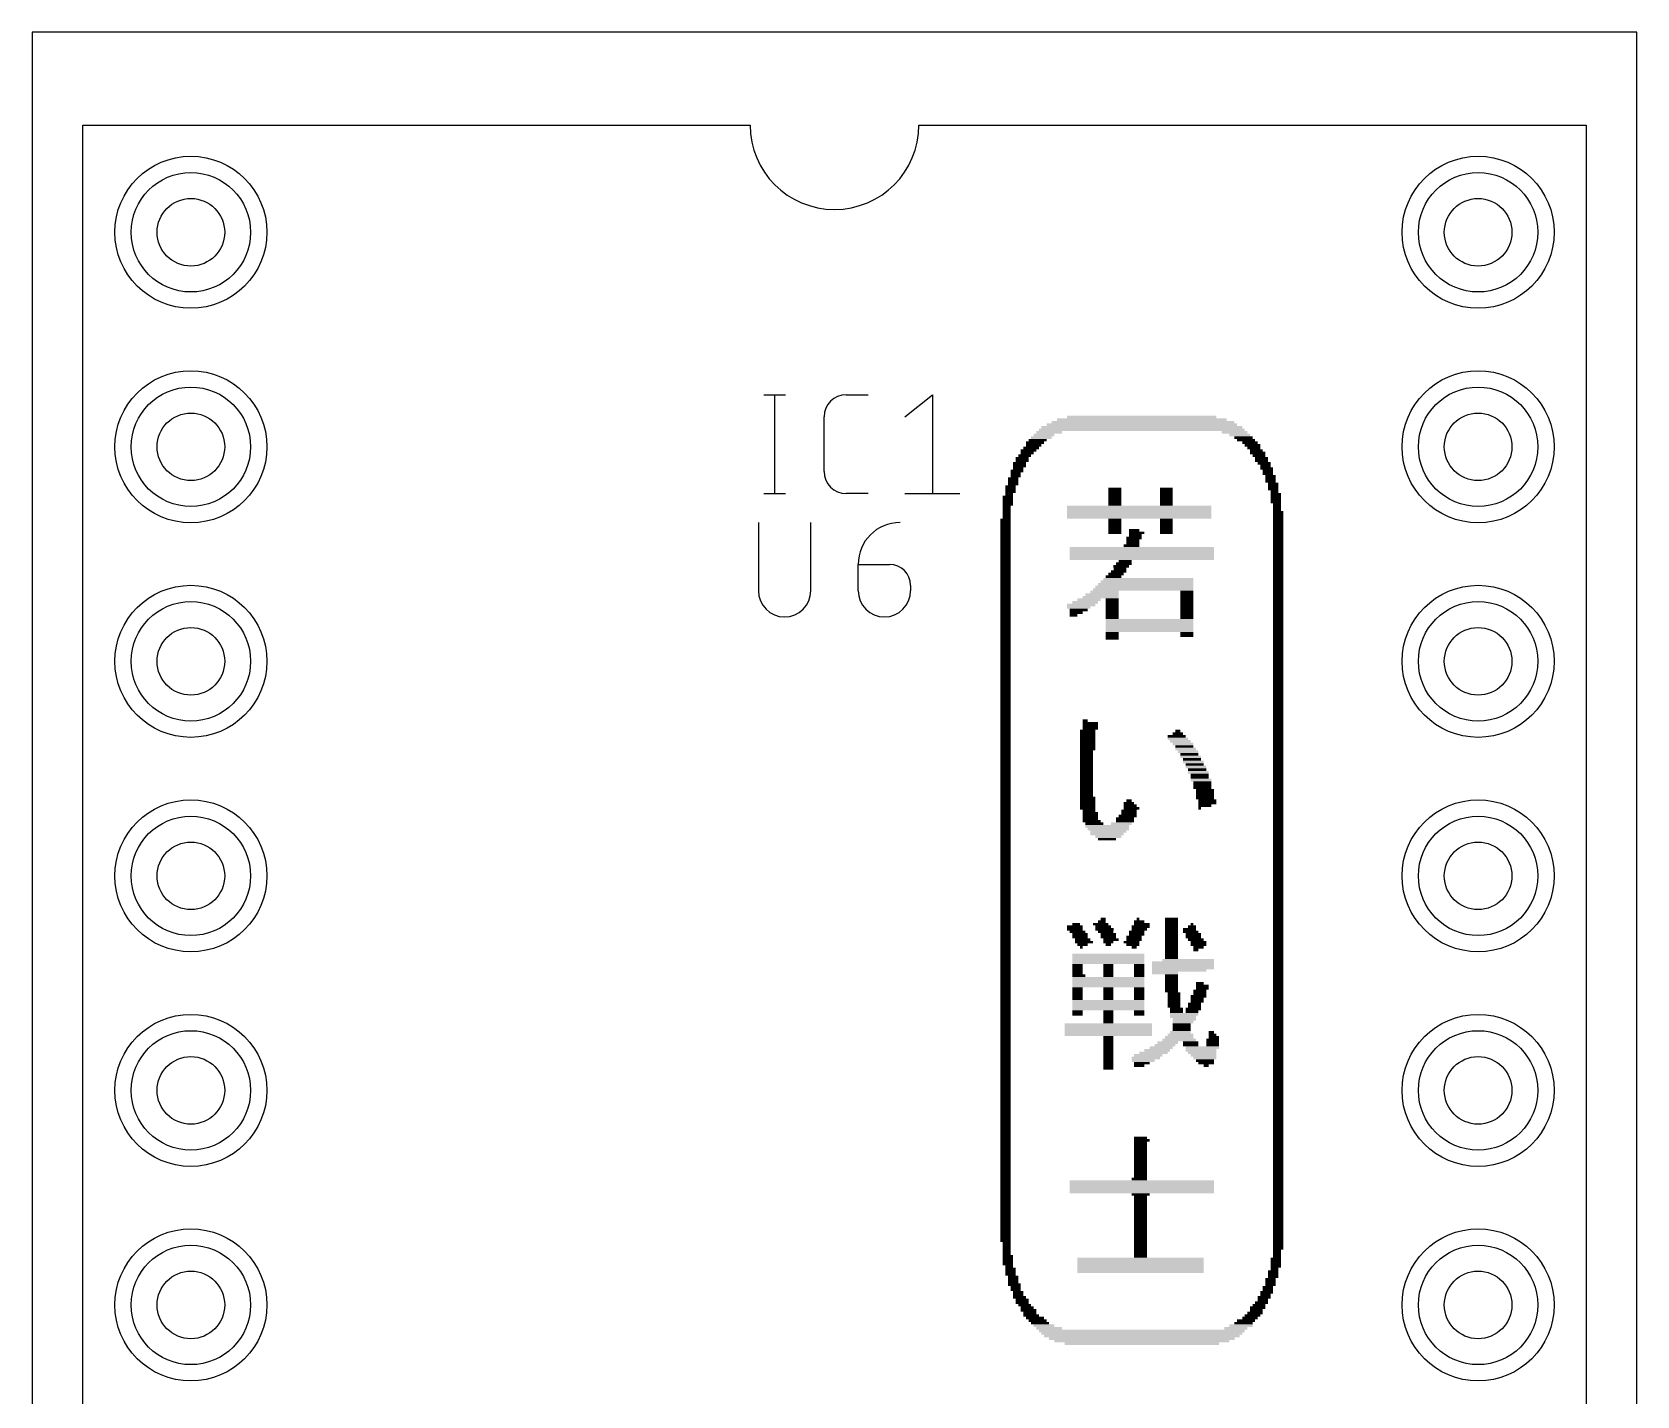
# Model space of a CAD drawing. Extents: x 0 to 54.6, y 0 to 83.9.
# Drawn here: x 0 to 19, y 42.35 to 58.5 of the extents above; entities that cross this region are included whole.
import ezdxf

# ---------------------------------------------------------------- set-up
doc = ezdxf.new("R2010")
doc.units = 0
for name, color, linetype in [('20', 30, 'CONTINUOUS'), ('21', 253, 'CONTINUOUS'), ('25', 253, 'CONTINUOUS'), ('51', 253, 'CONTINUOUS')]:
    doc.layers.add(name, color=color, linetype=linetype)

# ---------------------------------------------------------------- blocks, each defined once
blk = doc.blocks.new('RECT')
blk.add_solid([(-0.5, -0.5), (0.5, -0.5), (-0.5, 0.5), (0.5, 0.5)])

msp = doc.modelspace()

# ---------------------------------------------------------------- linework, layer by layer
at = {"layer": '20'}
for p, q in [((0, 58.5), (0, 0)), ((19, 58.5), (0, 58.5)), ((19, 0), (19, 58.5))]:
    msp.add_line(p, q, dxfattribs=at)
at = {"layer": '21'}
for p, q in [((0.6, 6.6), (0.6, 57.4)), ((0.6, 57.4), (3.5, 57.4)), ((3.5, 57.4), (8.5, 57.4)), ((10.5, 57.4), (15.5, 57.4)), ((15.5, 57.4), (18.4, 57.4)), ((18.4, 57.4), (18.4, 6.6)), ((8.599, 52.6938), (8.599, 51.8866)), ((9.2199, 51.8866), (9.2199, 52.6938)), ((9.7801, 52.1971), (10.1526, 52.1971)), ((9.7801, 51.8866), (9.7801, 52.1971)), ((10.401, 51.9487), (10.401, 51.8866))]:
    msp.add_line(p, q, dxfattribs=at)
for centre, radius, start, end in [((9.5, 57.4), 1, 180, 0), ((10.2768, 52.1971), 0.4967, 90.0004, 180), ((10.1526, 51.9487), 0.2484, 0, 90), ((8.9094, 51.8866), 0.3104, 180, 0), ((10.0906, 51.8866), 0.3104, 180, 0)]:
    msp.add_arc(centre, radius, start, end, dxfattribs=at)
at = {"layer": '25'}
for p, q in [((8.6618, 54.206), (8.9214, 54.206)), ((8.7916, 54.206), (8.7916, 53.0376)), ((9.6378, 54.206), (9.8974, 54.206)), ((10.334, 53.9463), (10.6585, 54.206)), ((10.6585, 54.206), (10.6585, 53.0376)), ((9.3781, 53.2972), (9.3781, 53.9463)), ((8.6618, 53.0376), (8.9214, 53.0376)), ((9.8974, 53.0376), (9.6378, 53.0376)), ((10.334, 53.0376), (10.9831, 53.0376))]:
    msp.add_line(p, q, dxfattribs=at)
for centre, start, end in [((9.6378, 53.9463), 90.0007, 180), ((9.6378, 53.2972), 180, 270)]:
    msp.add_arc(centre, 0.2596, start, end, dxfattribs=at)
at = {"layer": '51'}
for centre, radius in [((1.88, 56.13), 0.9), ((17.12, 56.13), 0.9), ((1.88, 56.13), 0.7071), ((17.12, 56.13), 0.7071), ((1.88, 56.13), 0.4), ((17.12, 56.13), 0.4), ((1.88, 53.59), 0.9), ((17.12, 53.59), 0.9), ((1.88, 53.59), 0.7071), ((17.12, 53.59), 0.7071), ((1.88, 53.59), 0.4), ((17.12, 53.59), 0.4), ((1.88, 51.05), 0.9), ((17.12, 51.05), 0.9), ((1.88, 51.05), 0.7071), ((17.12, 51.05), 0.7071), ((1.88, 51.05), 0.4), ((17.12, 51.05), 0.4), ((1.88, 48.51), 0.9), ((17.12, 48.51), 0.9), ((1.88, 48.51), 0.7071), ((17.12, 48.51), 0.7071), ((1.88, 48.51), 0.4), ((17.12, 48.51), 0.4), ((1.88, 45.97), 0.9), ((17.12, 45.97), 0.9), ((1.88, 45.97), 0.7071), ((17.12, 45.97), 0.7071), ((1.88, 45.97), 0.4), ((17.12, 45.97), 0.4), ((1.88, 43.43), 0.9), ((17.12, 43.43), 0.9), ((1.88, 43.43), 0.7071), ((17.12, 43.43), 0.7071), ((1.88, 43.43), 0.4), ((17.12, 43.43), 0.4)]:
    msp.add_circle(centre, radius, dxfattribs=at)

# ---------------------------------------------------------------- block references
at = {"layer": '21', "yscale": 0.0305}
for p, xscale in [((12.0412, 53.7599), 0.3048), ((13.1385, 53.7904), 2.4384), ((13.1385, 53.8209), 2.3774), ((13.1385, 53.8514), 2.2555), ((13.1537, 53.8818), 2.1641), ((13.1385, 53.9123), 2.0117), ((13.1385, 53.9428), 1.7678), ((14.2357, 53.7599), 0.3048), ((11.8278, 53.577), 0.1829), ((11.8735, 53.638), 0.2134), ((11.8583, 53.6075), 0.1829), ((11.904, 53.6685), 0.2134), ((11.9497, 53.699), 0.2438), ((11.9802, 53.7294), 0.2438), ((14.2967, 53.7294), 0.2438), ((14.3424, 53.699), 0.2134), ((14.3729, 53.6685), 0.2134), ((14.4186, 53.638), 0.1829), ((14.4491, 53.6075), 0.1829), ((14.4643, 53.577), 0.1524), ((11.6906, 53.3942), 0.1524), ((11.7211, 53.4551), 0.1524), ((11.7211, 53.4246), 0.1524), ((11.7516, 53.4856), 0.1524), ((11.7973, 53.5466), 0.1829), ((11.7821, 53.5161), 0.1524), ((14.4948, 53.5466), 0.1524), ((14.5101, 53.5161), 0.1829), ((14.5253, 53.4856), 0.1524), ((14.5558, 53.4551), 0.1524), ((14.5558, 53.4246), 0.1524), ((14.5863, 53.3942), 0.1524), ((11.6144, 53.2113), 0.1219), ((11.6449, 53.2722), 0.1219), ((11.6449, 53.2418), 0.1219), ((11.6602, 53.3027), 0.1524), ((11.6906, 53.3637), 0.1524), ((11.6754, 53.3332), 0.1219), ((14.6015, 53.3637), 0.1219), ((14.6167, 53.3332), 0.1524), ((14.632, 53.3027), 0.1219), ((14.632, 53.2722), 0.1219), ((14.6625, 53.2418), 0.1219), ((14.6625, 53.2113), 0.1219), ((11.5535, 52.9979), 0.1219), ((11.584, 53.1198), 0.1219), ((11.584, 53.0894), 0.1219), ((11.584, 53.0589), 0.1219), ((11.5687, 53.0284), 0.0914), ((11.6144, 53.1808), 0.1219), ((11.6144, 53.1503), 0.1219), ((12.8184, 53.0894), 0.1524), ((12.8184, 53.0589), 0.1524), ((12.8184, 53.0284), 0.1524), ((12.8184, 52.9979), 0.1524), ((13.428, 53.0894), 0.1524), ((13.428, 53.0589), 0.1524), ((13.428, 53.0284), 0.1524), ((13.428, 52.9979), 0.1524), ((14.6625, 53.1808), 0.1219), ((14.6929, 53.1503), 0.1219), ((14.6929, 53.1198), 0.1219), ((14.6929, 53.0894), 0.1219), ((14.7234, 53.0284), 0.1219), ((14.7234, 52.9979), 0.1219), ((14.7082, 53.0589), 0.0914), ((11.5535, 52.9674), 0.1219), ((11.5535, 52.937), 0.1219), ((11.5535, 52.9065), 0.1219), ((11.5382, 52.876), 0.0914), ((11.5382, 52.8455), 0.0914), ((11.5382, 52.815), 0.0914), ((13.108, 52.876), 1.7069), ((13.108, 52.8455), 1.7069), ((13.108, 52.815), 1.7069), ((12.8184, 52.9674), 0.1524), ((12.8184, 52.937), 0.1524), ((12.8184, 52.9065), 0.1524), ((13.428, 52.9674), 0.1524), ((13.428, 52.937), 0.1524), ((13.428, 52.9065), 0.1524), ((14.7234, 52.9674), 0.1219), ((14.7234, 52.937), 0.1219), ((14.7539, 52.815), 0.1219), ((14.7387, 52.9065), 0.0914), ((14.7387, 52.876), 0.0914), ((14.7387, 52.8455), 0.0914), ((11.523, 52.7236), 0.1219), ((11.523, 52.6931), 0.1219), ((11.523, 52.6626), 0.1219), ((11.523, 52.6322), 0.1219), ((11.5382, 52.7846), 0.0914), ((11.5382, 52.7541), 0.0914), ((13.108, 52.7846), 1.7069), ((13.108, 52.7541), 1.7069), ((12.8184, 52.7236), 0.1524), ((12.8184, 52.6931), 0.1524), ((12.8184, 52.6626), 0.1524), ((12.8184, 52.6322), 0.1524), ((13.428, 52.7236), 0.1524), ((13.428, 52.6931), 0.1524), ((13.428, 52.6626), 0.1524), ((13.428, 52.6322), 0.1524), ((14.7539, 52.7846), 0.1219), ((14.7539, 52.7541), 0.1219), ((14.7539, 52.7236), 0.1219), ((14.7539, 52.6931), 0.1219), ((14.7539, 52.6626), 0.1219), ((14.7539, 52.6322), 0.1219), ((11.523, 52.6017), 0.1219), ((11.523, 52.5712), 0.1219), ((11.523, 52.5407), 0.1219), ((11.523, 52.5102), 0.1219), ((11.523, 52.4798), 0.1219), ((11.523, 52.4493), 0.1219), ((12.8184, 52.6017), 0.1524), ((12.8184, 52.5712), 0.1524), ((13.047, 52.5102), 0.1829), ((13.0318, 52.4798), 0.1524), ((13.0318, 52.4493), 0.1524), ((13.047, 52.6017), 0.1219), ((13.0775, 52.5712), 0.1829), ((13.0623, 52.5407), 0.1524), ((13.428, 52.6017), 0.1524), ((13.428, 52.5712), 0.1524), ((14.7539, 52.6017), 0.1219), ((14.7539, 52.5712), 0.1219), ((14.7539, 52.5407), 0.1219), ((14.7539, 52.5102), 0.1219), ((14.7539, 52.4798), 0.1219), ((14.7539, 52.4493), 0.1219), ((11.523, 52.4188), 0.1219), ((11.523, 52.3883), 0.1219), ((11.523, 52.3578), 0.1219), ((11.523, 52.3274), 0.1219), ((11.523, 52.2969), 0.1219), ((11.523, 52.2664), 0.1219), ((11.523, 52.2359), 0.1219), ((13.1385, 52.3883), 1.7069), ((13.1385, 52.3578), 1.7069), ((13.1385, 52.3274), 1.7069), ((13.1385, 52.2969), 1.7069), ((13.1385, 52.2664), 1.7069), ((12.9403, 52.2359), 0.1524), ((13.0165, 52.4188), 0.1829), ((14.7539, 52.4188), 0.1219), ((14.7539, 52.3883), 0.1219), ((14.7539, 52.3578), 0.1219), ((14.7539, 52.3274), 0.1219), ((14.7539, 52.2969), 0.1219), ((14.7539, 52.2664), 0.1219), ((14.7539, 52.2359), 0.1219), ((11.523, 52.2054), 0.1219), ((11.523, 52.175), 0.1219), ((11.523, 52.1445), 0.1219), ((11.523, 52.114), 0.1219), ((11.523, 52.0835), 0.1219), ((11.523, 52.053), 0.1219), ((12.8032, 52.053), 0.1829), ((12.8337, 52.0835), 0.1829), ((12.8641, 52.114), 0.1829), ((12.8946, 52.175), 0.1829), ((12.8794, 52.1445), 0.1524), ((12.9251, 52.2054), 0.1829), ((14.7539, 52.2054), 0.1219), ((14.7539, 52.175), 0.1219), ((14.7539, 52.1445), 0.1219), ((14.7539, 52.114), 0.1219), ((14.7539, 52.0835), 0.1219), ((14.7539, 52.053), 0.1219), ((11.523, 52.0226), 0.1219), ((11.523, 51.9921), 0.1219), ((11.523, 51.9616), 0.1219), ((11.523, 51.9311), 0.1219), ((11.523, 51.9006), 0.1219), ((11.523, 51.8702), 0.1219), ((12.6965, 51.8702), 0.3353), ((13.1537, 51.9006), 1.1887), ((13.1689, 51.9311), 1.1582), ((13.1842, 51.9616), 1.1278), ((13.1994, 51.9921), 1.0973), ((13.2147, 52.0226), 1.0668), ((13.6719, 51.8702), 0.1524), ((14.7539, 52.0226), 0.1219), ((14.7539, 51.9921), 0.1219), ((14.7539, 51.9616), 0.1219), ((14.7539, 51.9311), 0.1219), ((14.7539, 51.9006), 0.1219), ((14.7539, 51.8702), 0.1219), ((11.523, 51.8397), 0.1219), ((11.523, 51.8092), 0.1219), ((11.523, 51.7787), 0.1219), ((11.523, 51.7482), 0.1219), ((11.523, 51.7178), 0.1219), ((11.523, 51.6873), 0.1219), ((12.4222, 51.7178), 0.3353), ((12.3917, 51.6873), 0.2743), ((12.4679, 51.7482), 0.3048), ((12.5136, 51.7787), 0.2743), ((12.6508, 51.8092), 0.4267), ((12.666, 51.8397), 0.3962), ((12.7879, 51.7787), 0.1524), ((12.7879, 51.7482), 0.1524), ((12.7879, 51.7178), 0.1524), ((12.7879, 51.6873), 0.1524), ((13.6719, 51.8397), 0.1524), ((13.6719, 51.8092), 0.1524), ((13.6719, 51.7787), 0.1524), ((13.6719, 51.7482), 0.1524), ((13.6719, 51.7178), 0.1524), ((13.6719, 51.6873), 0.1524), ((14.7539, 51.8397), 0.1219), ((14.7539, 51.8092), 0.1219), ((14.7539, 51.7787), 0.1219), ((14.7539, 51.7482), 0.1219), ((14.7539, 51.7178), 0.1219), ((14.7539, 51.6873), 0.1219), ((11.523, 51.6568), 0.1219), ((11.523, 51.6263), 0.1219), ((11.523, 51.5958), 0.1219), ((11.523, 51.5654), 0.1219), ((11.523, 51.5349), 0.1219), ((11.523, 51.5044), 0.1219), ((12.3917, 51.6568), 0.2134), ((12.3612, 51.6263), 0.1524), ((12.3307, 51.5958), 0.0914), ((12.7879, 51.6568), 0.1524), ((12.7879, 51.6263), 0.1524), ((12.7879, 51.5958), 0.1524), ((12.7879, 51.5654), 0.1524), ((13.2299, 51.5349), 1.0363), ((13.2299, 51.5044), 1.0363), ((13.6719, 51.6568), 0.1524), ((13.6719, 51.6263), 0.1524), ((13.6719, 51.5958), 0.1524), ((13.6719, 51.5654), 0.1524), ((14.7539, 51.6568), 0.1219), ((14.7539, 51.6263), 0.1219), ((14.7539, 51.5958), 0.1219), ((14.7539, 51.5654), 0.1219), ((14.7539, 51.5349), 0.1219), ((14.7539, 51.5044), 0.1219), ((11.523, 51.4739), 0.1219), ((11.523, 51.4434), 0.1219), ((11.523, 51.413), 0.1219), ((11.523, 51.3825), 0.1219), ((11.523, 51.352), 0.1219), ((11.523, 51.3215), 0.1219), ((11.523, 51.291), 0.1219), ((12.7879, 51.3825), 0.1524), ((12.7879, 51.352), 0.1524), ((12.7879, 51.3215), 0.1524), ((13.2299, 51.4739), 1.0363), ((13.2299, 51.4434), 1.0363), ((13.2299, 51.413), 1.0363), ((13.6719, 51.3825), 0.1524), ((13.6719, 51.352), 0.1524), ((14.7539, 51.4739), 0.1219), ((14.7539, 51.4434), 0.1219), ((14.7539, 51.413), 0.1219), ((14.7539, 51.3825), 0.1219), ((14.7539, 51.352), 0.1219), ((14.7539, 51.3215), 0.1219), ((14.7539, 51.291), 0.1219), ((11.523, 51.2606), 0.1219), ((11.523, 51.2301), 0.1219), ((11.523, 51.1996), 0.1219), ((11.523, 51.1691), 0.1219), ((11.523, 51.1386), 0.1219), ((11.523, 51.1082), 0.1219), ((14.7539, 51.2606), 0.1219), ((14.7539, 51.2301), 0.1219), ((14.7539, 51.1996), 0.1219), ((14.7539, 51.1691), 0.1219), ((14.7539, 51.1386), 0.1219), ((14.7539, 51.1082), 0.1219), ((11.523, 51.0777), 0.1219), ((11.523, 51.0472), 0.1219), ((11.523, 51.0167), 0.1219), ((11.523, 50.9862), 0.1219), ((11.523, 50.9558), 0.1219), ((11.523, 50.9253), 0.1219), ((14.7539, 51.0777), 0.1219), ((14.7539, 51.0472), 0.1219), ((14.7539, 51.0167), 0.1219), ((14.7539, 50.9862), 0.1219), ((14.7539, 50.9558), 0.1219), ((14.7539, 50.9253), 0.1219), ((11.523, 50.8948), 0.1219), ((11.523, 50.8643), 0.1219), ((11.523, 50.8338), 0.1219), ((11.523, 50.8034), 0.1219), ((11.523, 50.7729), 0.1219), ((11.523, 50.7424), 0.1219), ((14.7539, 50.8948), 0.1219), ((14.7539, 50.8643), 0.1219), ((14.7539, 50.8338), 0.1219), ((14.7539, 50.8034), 0.1219), ((14.7539, 50.7729), 0.1219), ((14.7539, 50.7424), 0.1219), ((11.523, 50.7119), 0.1219), ((11.523, 50.6814), 0.1219), ((11.523, 50.651), 0.1219), ((11.523, 50.6205), 0.1219), ((11.523, 50.59), 0.1219), ((11.523, 50.5595), 0.1219), ((11.523, 50.529), 0.1219), ((14.7539, 50.7119), 0.1219), ((14.7539, 50.6814), 0.1219), ((14.7539, 50.651), 0.1219), ((14.7539, 50.6205), 0.1219), ((14.7539, 50.59), 0.1219), ((14.7539, 50.5595), 0.1219), ((14.7539, 50.529), 0.1219), ((11.523, 50.4986), 0.1219), ((11.523, 50.4681), 0.1219), ((11.523, 50.4376), 0.1219), ((11.523, 50.4071), 0.1219), ((11.523, 50.3766), 0.1219), ((11.523, 50.3462), 0.1219), ((12.4679, 50.3462), 0.061), ((14.7539, 50.4986), 0.1219), ((14.7539, 50.4681), 0.1219), ((14.7539, 50.4376), 0.1219), ((14.7539, 50.4071), 0.1219), ((14.7539, 50.3766), 0.1219), ((14.7539, 50.3462), 0.1219), ((11.523, 50.3157), 0.1219), ((11.523, 50.2852), 0.1219), ((11.523, 50.2547), 0.1219), ((11.523, 50.2242), 0.1219), ((11.523, 50.1938), 0.1219), ((11.523, 50.1633), 0.1219), ((12.4984, 50.2242), 0.1829), ((12.4984, 50.1938), 0.1829), ((12.4984, 50.1633), 0.1829), ((12.5289, 50.3157), 0.1829), ((12.5289, 50.2852), 0.1829), ((12.5289, 50.2547), 0.1829), ((13.5499, 50.1633), 0.2134), ((13.5652, 50.1938), 0.1219), ((13.5652, 50.2242), 0.061), ((14.7539, 50.3157), 0.1219), ((14.7539, 50.2852), 0.1219), ((14.7539, 50.2547), 0.1219), ((14.7539, 50.2242), 0.1219), ((14.7539, 50.1938), 0.1219), ((14.7539, 50.1633), 0.1219), ((11.523, 50.1328), 0.1219), ((11.523, 50.1023), 0.1219), ((11.523, 50.0718), 0.1219), ((11.523, 50.0414), 0.1219), ((11.523, 50.0109), 0.1219), ((11.523, 49.9804), 0.1219), ((12.4831, 49.9804), 0.1524), ((12.4984, 50.1328), 0.1829), ((12.4984, 50.1023), 0.1829), ((12.4984, 50.0718), 0.1829), ((12.4984, 50.0414), 0.1829), ((12.4984, 50.0109), 0.1829), ((13.5652, 50.1328), 0.2438), ((13.5957, 50.1023), 0.2438), ((13.6261, 50.0718), 0.2438), ((13.6414, 50.0414), 0.2134), ((13.6566, 50.0109), 0.2438), ((13.6871, 49.9804), 0.2438), ((14.7539, 50.1328), 0.1219), ((14.7539, 50.1023), 0.1219), ((14.7539, 50.0718), 0.1219), ((14.7539, 50.0414), 0.1219), ((14.7539, 50.0109), 0.1219), ((14.7539, 49.9804), 0.1219), ((11.523, 49.9499), 0.1219), ((11.523, 49.9194), 0.1219), ((11.523, 49.889), 0.1219), ((11.523, 49.8585), 0.1219), ((11.523, 49.828), 0.1219), ((11.523, 49.7975), 0.1219), ((11.523, 49.767), 0.1219), ((12.4831, 49.9499), 0.1524), ((12.4831, 49.9194), 0.1524), ((12.4831, 49.889), 0.1524), ((12.4831, 49.8585), 0.1524), ((12.4831, 49.828), 0.1524), ((12.4831, 49.7975), 0.1524), ((12.4831, 49.767), 0.1524), ((13.7023, 49.9499), 0.2134), ((13.7176, 49.9194), 0.2438), ((13.7328, 49.889), 0.2134), ((13.7481, 49.8585), 0.2438), ((13.7633, 49.828), 0.2134), ((13.7785, 49.7975), 0.2438), ((13.7938, 49.767), 0.2134), ((14.7539, 49.9499), 0.1219), ((14.7539, 49.9194), 0.1219), ((14.7539, 49.889), 0.1219), ((14.7539, 49.8585), 0.1219), ((14.7539, 49.828), 0.1219), ((14.7539, 49.7975), 0.1219), ((14.7539, 49.767), 0.1219), ((11.523, 49.7366), 0.1219), ((11.523, 49.7061), 0.1219), ((11.523, 49.6756), 0.1219), ((11.523, 49.6451), 0.1219), ((11.523, 49.6146), 0.1219), ((11.523, 49.5842), 0.1219), ((12.4831, 49.7366), 0.1524), ((12.4831, 49.7061), 0.1524), ((12.4831, 49.6756), 0.1524), ((12.4831, 49.6451), 0.1524), ((12.4831, 49.6146), 0.1524), ((12.4831, 49.5842), 0.1524), ((13.809, 49.7366), 0.2438), ((13.8243, 49.7061), 0.2134), ((13.8243, 49.6756), 0.2134), ((13.8395, 49.6451), 0.2438), ((13.8547, 49.6146), 0.2134), ((13.8547, 49.5842), 0.2134), ((14.7539, 49.7366), 0.1219), ((14.7539, 49.7061), 0.1219), ((14.7539, 49.6756), 0.1219), ((14.7539, 49.6451), 0.1219), ((14.7539, 49.6146), 0.1219), ((14.7539, 49.5842), 0.1219), ((11.523, 49.5537), 0.1219), ((11.523, 49.5232), 0.1219), ((11.523, 49.4927), 0.1219), ((11.523, 49.4622), 0.1219), ((11.523, 49.4318), 0.1219), ((11.523, 49.4013), 0.1219), ((12.4831, 49.5537), 0.1524), ((12.4831, 49.5232), 0.1524), ((12.4831, 49.4927), 0.1524), ((12.4831, 49.4622), 0.1524), ((12.4984, 49.4318), 0.1829), ((12.4984, 49.4013), 0.1829), ((12.9861, 49.4013), 0.061), ((13.8547, 49.5537), 0.2134), ((13.8852, 49.5232), 0.2134), ((13.8852, 49.4927), 0.2134), ((13.8852, 49.4622), 0.2134), ((13.8852, 49.4318), 0.2134), ((13.9157, 49.4013), 0.2134), ((14.7539, 49.5537), 0.1219), ((14.7539, 49.5232), 0.1219), ((14.7539, 49.4927), 0.1219), ((14.7539, 49.4622), 0.1219), ((14.7539, 49.4318), 0.1219), ((14.7539, 49.4013), 0.1219), ((11.523, 49.3708), 0.1219), ((11.523, 49.3403), 0.1219), ((11.523, 49.3098), 0.1219), ((11.523, 49.2794), 0.1219), ((11.523, 49.2489), 0.1219), ((11.523, 49.2184), 0.1219), ((12.4984, 49.3708), 0.1829), ((12.4984, 49.3403), 0.1829), ((12.4984, 49.3098), 0.1829), ((12.5136, 49.2794), 0.1524), ((12.5289, 49.2489), 0.1829), ((12.5289, 49.2184), 0.1829), ((12.9708, 49.2184), 0.2134), ((12.9861, 49.2794), 0.1829), ((12.9861, 49.2489), 0.1829), ((13.0013, 49.3403), 0.1524), ((13.0165, 49.3098), 0.1829), ((12.9861, 49.3708), 0.1219), ((13.9157, 49.3708), 0.2134), ((13.8852, 49.3403), 0.1524), ((13.8243, 49.3098), 0.0305), ((14.7539, 49.3708), 0.1219), ((14.7539, 49.3403), 0.1219), ((14.7539, 49.3098), 0.1219), ((14.7539, 49.2794), 0.1219), ((14.7539, 49.2489), 0.1219), ((14.7539, 49.2184), 0.1219), ((11.523, 49.1879), 0.1219), ((11.523, 49.1574), 0.1219), ((11.523, 49.127), 0.1219), ((11.523, 49.0965), 0.1219), ((11.523, 49.066), 0.1219), ((11.523, 49.0355), 0.1219), ((11.523, 49.005), 0.1219), ((12.5441, 49.1574), 0.2134), ((12.5289, 49.1879), 0.1829), ((12.5746, 49.127), 0.2134), ((12.727, 49.0965), 0.5182), ((12.7422, 49.066), 0.4877), ((12.7422, 49.0355), 0.4267), ((12.727, 49.005), 0.3962), ((12.8946, 49.127), 0.2438), ((12.9403, 49.1879), 0.2134), ((12.9403, 49.1574), 0.2134), ((14.7539, 49.1879), 0.1219), ((14.7539, 49.1574), 0.1219), ((14.7539, 49.127), 0.1219), ((14.7539, 49.0965), 0.1219), ((14.7539, 49.066), 0.1219), ((14.7539, 49.0355), 0.1219), ((14.7539, 49.005), 0.1219), ((11.523, 48.9746), 0.1219), ((11.523, 48.9441), 0.1219), ((11.523, 48.9136), 0.1219), ((11.523, 48.8831), 0.1219), ((11.523, 48.8526), 0.1219), ((11.523, 48.8222), 0.1219), ((12.7422, 48.9746), 0.3048), ((12.727, 48.9441), 0.2134), ((14.7539, 48.9746), 0.1219), ((14.7539, 48.9441), 0.1219), ((14.7539, 48.9136), 0.1219), ((14.7539, 48.8831), 0.1219), ((14.7539, 48.8526), 0.1219), ((14.7539, 48.8222), 0.1219), ((11.523, 48.7917), 0.1219), ((11.523, 48.7612), 0.1219), ((11.523, 48.7307), 0.1219), ((11.523, 48.7002), 0.1219), ((11.523, 48.6698), 0.1219), ((11.523, 48.6393), 0.1219), ((14.7539, 48.7917), 0.1219), ((14.7539, 48.7612), 0.1219), ((14.7539, 48.7307), 0.1219), ((14.7539, 48.7002), 0.1219), ((14.7539, 48.6698), 0.1219), ((14.7539, 48.6393), 0.1219), ((11.523, 48.6088), 0.1219), ((11.523, 48.5783), 0.1219), ((11.523, 48.5478), 0.1219), ((11.523, 48.5174), 0.1219), ((11.523, 48.4869), 0.1219), ((11.523, 48.4564), 0.1219), ((14.7539, 48.6088), 0.1219), ((14.7539, 48.5783), 0.1219), ((14.7539, 48.5478), 0.1219), ((14.7539, 48.5174), 0.1219), ((14.7539, 48.4869), 0.1219), ((14.7539, 48.4564), 0.1219), ((11.523, 48.4259), 0.1219), ((11.523, 48.3954), 0.1219), ((11.523, 48.365), 0.1219), ((11.523, 48.3345), 0.1219), ((11.523, 48.304), 0.1219), ((11.523, 48.2735), 0.1219), ((14.7539, 48.4259), 0.1219), ((14.7539, 48.3954), 0.1219), ((14.7539, 48.365), 0.1219), ((14.7539, 48.3345), 0.1219), ((14.7539, 48.304), 0.1219), ((14.7539, 48.2735), 0.1219), ((11.523, 48.243), 0.1219), ((11.523, 48.2126), 0.1219), ((11.523, 48.1821), 0.1219), ((11.523, 48.1516), 0.1219), ((11.523, 48.1211), 0.1219), ((11.523, 48.0906), 0.1219), ((11.523, 48.0602), 0.1219), ((14.7539, 48.243), 0.1219), ((14.7539, 48.2126), 0.1219), ((14.7539, 48.1821), 0.1219), ((14.7539, 48.1516), 0.1219), ((14.7539, 48.1211), 0.1219), ((14.7539, 48.0906), 0.1219), ((14.7539, 48.0602), 0.1219), ((11.523, 48.0297), 0.1219), ((11.523, 47.9992), 0.1219), ((11.523, 47.9687), 0.1219), ((11.523, 47.9382), 0.1219), ((11.523, 47.9078), 0.1219), ((11.523, 47.8773), 0.1219), ((12.346, 47.9078), 0.1829), ((12.346, 47.8773), 0.1829), ((12.3612, 47.9382), 0.0914), ((12.6508, 47.9382), 0.1829), ((12.6965, 47.8773), 0.2134), ((12.6813, 47.9078), 0.1829), ((12.666, 47.9687), 0.0914), ((12.6813, 47.9992), 0.061), ((13.1232, 47.9078), 0.2134), ((13.108, 47.8773), 0.1829), ((13.108, 47.9687), 0.1219), ((13.1385, 47.9382), 0.1829), ((13.0927, 47.9992), 0.0305), ((13.489, 47.9992), 0.1524), ((13.489, 47.9687), 0.1524), ((13.489, 47.9382), 0.1524), ((13.489, 47.9078), 0.1524), ((13.489, 47.8773), 0.1524), ((13.7023, 47.8773), 0.1524), ((13.7328, 47.9078), 0.0914), ((13.7328, 47.9382), 0.0305), ((14.7539, 48.0297), 0.1219), ((14.7539, 47.9992), 0.1219), ((14.7539, 47.9687), 0.1219), ((14.7539, 47.9382), 0.1219), ((14.7539, 47.9078), 0.1219), ((14.7539, 47.8773), 0.1219), ((11.523, 47.8468), 0.1219), ((11.523, 47.8163), 0.1219), ((11.523, 47.7858), 0.1219), ((11.523, 47.7554), 0.1219), ((11.523, 47.7249), 0.1219), ((11.523, 47.6944), 0.1219), ((12.3765, 47.8468), 0.1829), ((12.4069, 47.8163), 0.1829), ((12.4069, 47.7858), 0.1829), ((12.4374, 47.7554), 0.1829), ((12.4527, 47.7249), 0.2134), ((12.4374, 47.6944), 0.1219), ((12.7117, 47.8468), 0.1829), ((12.7422, 47.8163), 0.1829), ((12.7422, 47.7858), 0.1829), ((12.7727, 47.7554), 0.1829), ((12.7422, 47.7249), 0.1219), ((12.7422, 47.6944), 0.061), ((13.0165, 47.7249), 0.1829), ((13.047, 47.7858), 0.1829), ((13.047, 47.7554), 0.1829), ((13.0318, 47.6944), 0.1524), ((13.0775, 47.8468), 0.1829), ((13.0775, 47.8163), 0.1829), ((13.489, 47.8468), 0.1524), ((13.489, 47.8163), 0.1524), ((13.489, 47.7858), 0.1524), ((13.489, 47.7554), 0.1524), ((13.489, 47.7249), 0.1524), ((13.489, 47.6944), 0.1524), ((13.7176, 47.8468), 0.1829), ((13.7481, 47.8163), 0.1829), ((13.7481, 47.7858), 0.1829), ((13.7785, 47.7554), 0.1829), ((13.809, 47.7249), 0.1829), ((13.809, 47.6944), 0.1829), ((14.7539, 47.8468), 0.1219), ((14.7539, 47.8163), 0.1219), ((14.7539, 47.7858), 0.1219), ((14.7539, 47.7554), 0.1219), ((14.7539, 47.7249), 0.1219), ((14.7539, 47.6944), 0.1219), ((11.523, 47.6639), 0.1219), ((11.523, 47.6334), 0.1219), ((11.523, 47.603), 0.1219), ((11.523, 47.5725), 0.1219), ((11.523, 47.542), 0.1219), ((11.523, 47.5115), 0.1219), ((12.7422, 47.5725), 0.8534), ((12.7422, 47.542), 0.8534), ((12.7422, 47.5115), 0.8534), ((12.4222, 47.6639), 0.0305), ((13.047, 47.6639), 0.061), ((13.6871, 47.5115), 0.6096), ((13.489, 47.6639), 0.1524), ((13.489, 47.6334), 0.1524), ((13.489, 47.603), 0.1524), ((13.489, 47.5725), 0.1524), ((13.489, 47.542), 0.1524), ((13.809, 47.6639), 0.1219), ((13.7785, 47.6334), 0.061), ((14.7539, 47.6639), 0.1219), ((14.7539, 47.6334), 0.1219), ((14.7539, 47.603), 0.1219), ((14.7539, 47.5725), 0.1219), ((14.7539, 47.542), 0.1219), ((14.7539, 47.5115), 0.1219), ((11.523, 47.481), 0.1219), ((11.523, 47.4506), 0.1219), ((11.523, 47.4201), 0.1219), ((11.523, 47.3896), 0.1219), ((11.523, 47.3591), 0.1219), ((11.523, 47.3286), 0.1219), ((11.523, 47.2982), 0.1219), ((12.7422, 47.481), 0.8534), ((12.3765, 47.4506), 0.1219), ((12.3765, 47.4201), 0.1219), ((12.3765, 47.3896), 0.1219), ((12.3765, 47.3591), 0.1219), ((12.3917, 47.3286), 0.1524), ((12.7422, 47.2982), 0.8534), ((12.7422, 47.4506), 0.1219), ((12.7422, 47.4201), 0.1219), ((12.7422, 47.3896), 0.1219), ((12.7422, 47.3591), 0.1219), ((12.7422, 47.3286), 0.1219), ((13.108, 47.4506), 0.1219), ((13.108, 47.4201), 0.1219), ((13.108, 47.3896), 0.1219), ((13.108, 47.3591), 0.1219), ((13.108, 47.3286), 0.1219), ((13.6261, 47.481), 0.7315), ((13.6261, 47.4506), 0.7315), ((13.6261, 47.4201), 0.7315), ((13.5804, 47.3896), 0.6401), ((13.4128, 47.3591), 0.3048), ((13.489, 47.3286), 0.1524), ((13.489, 47.2982), 0.1524), ((14.7539, 47.481), 0.1219), ((14.7539, 47.4506), 0.1219), ((14.7539, 47.4201), 0.1219), ((14.7539, 47.3896), 0.1219), ((14.7539, 47.3591), 0.1219), ((14.7539, 47.3286), 0.1219), ((14.7539, 47.2982), 0.1219), ((11.523, 47.2677), 0.1219), ((11.523, 47.2372), 0.1219), ((11.523, 47.2067), 0.1219), ((11.523, 47.1762), 0.1219), ((11.523, 47.1458), 0.1219), ((11.523, 47.1153), 0.1219), ((12.7422, 47.2677), 0.8534), ((12.7422, 47.2372), 0.8534), ((12.7422, 47.2067), 0.8534), ((12.3765, 47.1762), 0.1219), ((12.3765, 47.1458), 0.1219), ((12.3765, 47.1153), 0.1219), ((12.7422, 47.1762), 0.1219), ((12.7422, 47.1458), 0.1219), ((12.7422, 47.1153), 0.1219), ((13.108, 47.1762), 0.1219), ((13.108, 47.1458), 0.1219), ((13.108, 47.1153), 0.1219), ((13.489, 47.2677), 0.1524), ((13.489, 47.2372), 0.1524), ((13.489, 47.2067), 0.1524), ((13.489, 47.1762), 0.1524), ((13.489, 47.1458), 0.1524), ((13.5195, 47.1153), 0.1524), ((13.8243, 47.1458), 0.1524), ((13.8243, 47.1153), 0.1524), ((13.8547, 47.2067), 0.1524), ((13.8547, 47.1762), 0.1524), ((13.8243, 47.2372), 0.0914), ((14.7539, 47.2677), 0.1219), ((14.7539, 47.2372), 0.1219), ((14.7539, 47.2067), 0.1219), ((14.7539, 47.1762), 0.1219), ((14.7539, 47.1458), 0.1219), ((14.7539, 47.1153), 0.1219), ((11.523, 47.0848), 0.1219), ((11.523, 47.0543), 0.1219), ((11.523, 47.0238), 0.1219), ((11.523, 46.9934), 0.1219), ((11.523, 46.9629), 0.1219), ((11.523, 46.9324), 0.1219), ((12.3765, 47.0848), 0.1219), ((12.3765, 47.0543), 0.1219), ((12.7422, 47.0238), 0.8534), ((12.7422, 46.9934), 0.8534), ((12.7422, 46.9629), 0.8534), ((12.7422, 46.9324), 0.8534), ((12.7422, 47.0848), 0.1219), ((12.7422, 47.0543), 0.1219), ((13.108, 47.0848), 0.1219), ((13.108, 47.0543), 0.1219), ((13.5195, 47.0848), 0.1524), ((13.5195, 47.0543), 0.1524), ((13.5195, 47.0238), 0.1524), ((13.5195, 46.9934), 0.1524), ((13.5195, 46.9629), 0.1524), ((13.5499, 46.9324), 0.1524), ((13.7481, 46.9324), 0.1829), ((13.7633, 46.9934), 0.1524), ((13.7633, 46.9629), 0.1524), ((13.809, 47.0848), 0.1829), ((13.7938, 47.0543), 0.1524), ((13.7938, 47.0238), 0.1524), ((14.7539, 47.0848), 0.1219), ((14.7539, 47.0543), 0.1219), ((14.7539, 47.0238), 0.1219), ((14.7539, 46.9934), 0.1219), ((14.7539, 46.9629), 0.1219), ((14.7539, 46.9324), 0.1219), ((11.523, 46.9019), 0.1219), ((11.523, 46.8714), 0.1219), ((11.523, 46.841), 0.1219), ((11.523, 46.8105), 0.1219), ((11.523, 46.78), 0.1219), ((11.523, 46.7495), 0.1219), ((12.7422, 46.7495), 1.0363), ((12.3765, 46.9019), 0.1219), ((12.3765, 46.8714), 0.1219), ((12.7422, 46.9019), 0.1219), ((12.7422, 46.8714), 0.1219), ((12.7422, 46.841), 0.1219), ((12.7422, 46.8105), 0.1219), ((12.7422, 46.78), 0.1219), ((13.108, 46.9019), 0.1219), ((13.108, 46.8714), 0.1219), ((13.5499, 46.9019), 0.1524), ((13.6261, 46.841), 0.3048), ((13.6414, 46.8714), 0.3353), ((13.6261, 46.78), 0.2438), ((13.6109, 46.7495), 0.2134), ((13.6414, 46.8105), 0.2743), ((13.7328, 46.9019), 0.1524), ((14.7539, 46.9019), 0.1219), ((14.7539, 46.8714), 0.1219), ((14.7539, 46.841), 0.1219), ((14.7539, 46.8105), 0.1219), ((14.7539, 46.78), 0.1219), ((14.7539, 46.7495), 0.1219), ((11.523, 46.719), 0.1219), ((11.523, 46.6886), 0.1219), ((11.523, 46.6581), 0.1219), ((11.523, 46.6276), 0.1219), ((11.523, 46.5971), 0.1219), ((11.523, 46.5666), 0.1219), ((11.523, 46.5362), 0.1219), ((12.7422, 46.719), 1.0363), ((12.7422, 46.6886), 1.0363), ((12.7422, 46.6581), 1.0363), ((12.7422, 46.6276), 1.0363), ((12.7422, 46.5971), 0.1219), ((12.7422, 46.5666), 0.1219), ((12.7422, 46.5362), 0.1219), ((13.4433, 46.5362), 0.2438), ((13.5804, 46.5666), 0.3962), ((13.5804, 46.5971), 0.3353), ((13.5957, 46.6276), 0.3048), ((13.5957, 46.6581), 0.2438), ((13.6109, 46.719), 0.2134), ((13.6109, 46.6886), 0.2134), ((13.7176, 46.5362), 0.1829), ((13.9767, 46.5666), 0.1524), ((13.9767, 46.5362), 0.1524), ((13.9614, 46.6581), 0.061), ((13.9919, 46.5971), 0.1219), ((13.9767, 46.6276), 0.0914), ((14.7539, 46.719), 0.1219), ((14.7539, 46.6886), 0.1219), ((14.7539, 46.6581), 0.1219), ((14.7539, 46.6276), 0.1219), ((14.7539, 46.5971), 0.1219), ((14.7539, 46.5666), 0.1219), ((14.7539, 46.5362), 0.1219), ((11.523, 46.5057), 0.1219), ((11.523, 46.4752), 0.1219), ((11.523, 46.4447), 0.1219), ((11.523, 46.4142), 0.1219), ((11.523, 46.3838), 0.1219), ((11.523, 46.3533), 0.1219), ((12.7422, 46.5057), 0.1219), ((12.7422, 46.4752), 0.1219), ((12.7422, 46.4447), 0.1219), ((12.7422, 46.4142), 0.1219), ((12.7422, 46.3838), 0.1219), ((12.7422, 46.3533), 0.1219), ((13.1842, 46.3533), 0.3353), ((13.2147, 46.3838), 0.3353), ((13.2756, 46.4142), 0.3353), ((13.3213, 46.4447), 0.3048), ((13.3671, 46.4752), 0.2743), ((13.4128, 46.5057), 0.2438), ((13.7176, 46.5057), 0.1829), ((13.8547, 46.4752), 0.3962), ((13.8395, 46.4447), 0.3658), ((13.8547, 46.4142), 0.3353), ((13.87, 46.3838), 0.3048), ((13.8852, 46.3533), 0.2743), ((13.9767, 46.5057), 0.1524), ((14.7539, 46.5057), 0.1219), ((14.7539, 46.4752), 0.1219), ((14.7539, 46.4447), 0.1219), ((14.7539, 46.4142), 0.1219), ((14.7539, 46.3838), 0.1219), ((14.7539, 46.3533), 0.1219), ((11.523, 46.3228), 0.1219), ((11.523, 46.2923), 0.1219), ((11.523, 46.2618), 0.1219), ((11.523, 46.2314), 0.1219), ((11.523, 46.2009), 0.1219), ((11.523, 46.1704), 0.1219), ((12.7422, 46.3228), 0.1219), ((12.7422, 46.2923), 0.1219), ((12.7422, 46.2618), 0.1219), ((12.7422, 46.2314), 0.1219), ((13.1537, 46.3228), 0.2743), ((13.1385, 46.2923), 0.1829), ((13.108, 46.2618), 0.1219), ((13.8852, 46.3228), 0.2134), ((13.9005, 46.2923), 0.1829), ((13.9005, 46.2618), 0.061), ((14.7539, 46.3228), 0.1219), ((14.7539, 46.2923), 0.1219), ((14.7539, 46.2618), 0.1219), ((14.7539, 46.2314), 0.1219), ((14.7539, 46.2009), 0.1219), ((14.7539, 46.1704), 0.1219), ((11.523, 46.1399), 0.1219), ((11.523, 46.1094), 0.1219), ((11.523, 46.079), 0.1219), ((11.523, 46.0485), 0.1219), ((11.523, 46.018), 0.1219), ((11.523, 45.9875), 0.1219), ((14.7539, 46.1399), 0.1219), ((14.7539, 46.1094), 0.1219), ((14.7539, 46.079), 0.1219), ((14.7539, 46.0485), 0.1219), ((14.7539, 46.018), 0.1219), ((14.7539, 45.9875), 0.1219), ((11.523, 45.957), 0.1219), ((11.523, 45.9266), 0.1219), ((11.523, 45.8961), 0.1219), ((11.523, 45.8656), 0.1219), ((11.523, 45.8351), 0.1219), ((11.523, 45.8046), 0.1219), ((14.7539, 45.957), 0.1219), ((14.7539, 45.9266), 0.1219), ((14.7539, 45.8961), 0.1219), ((14.7539, 45.8656), 0.1219), ((14.7539, 45.8351), 0.1219), ((14.7539, 45.8046), 0.1219), ((11.523, 45.7742), 0.1219), ((11.523, 45.7437), 0.1219), ((11.523, 45.7132), 0.1219), ((11.523, 45.6827), 0.1219), ((11.523, 45.6522), 0.1219), ((11.523, 45.6218), 0.1219), ((11.523, 45.5913), 0.1219), ((14.7539, 45.7742), 0.1219), ((14.7539, 45.7437), 0.1219), ((14.7539, 45.7132), 0.1219), ((14.7539, 45.6827), 0.1219), ((14.7539, 45.6522), 0.1219), ((14.7539, 45.6218), 0.1219), ((14.7539, 45.5913), 0.1219), ((11.523, 45.5608), 0.1219), ((11.523, 45.5303), 0.1219), ((11.523, 45.4998), 0.1219), ((11.523, 45.4694), 0.1219), ((11.523, 45.4389), 0.1219), ((11.523, 45.4084), 0.1219), ((13.1232, 45.4084), 0.1524), ((14.7539, 45.5608), 0.1219), ((14.7539, 45.5303), 0.1219), ((14.7539, 45.4998), 0.1219), ((14.7539, 45.4694), 0.1219), ((14.7539, 45.4389), 0.1219), ((14.7539, 45.4084), 0.1219), ((11.523, 45.3779), 0.1219), ((11.523, 45.3474), 0.1219), ((11.523, 45.317), 0.1219), ((11.523, 45.2865), 0.1219), ((11.523, 45.256), 0.1219), ((11.523, 45.2255), 0.1219), ((13.1232, 45.3474), 0.1524), ((13.1232, 45.317), 0.1524), ((13.1232, 45.2865), 0.1524), ((13.1232, 45.256), 0.1524), ((13.1232, 45.2255), 0.1524), ((13.1385, 45.3779), 0.1829), ((14.7539, 45.3779), 0.1219), ((14.7539, 45.3474), 0.1219), ((14.7539, 45.317), 0.1219), ((14.7539, 45.2865), 0.1219), ((14.7539, 45.256), 0.1219), ((14.7539, 45.2255), 0.1219), ((11.523, 45.195), 0.1219), ((11.523, 45.1646), 0.1219), ((11.523, 45.1341), 0.1219), ((11.523, 45.1036), 0.1219), ((11.523, 45.0731), 0.1219), ((11.523, 45.0426), 0.1219), ((13.1232, 45.195), 0.1524), ((13.1232, 45.1646), 0.1524), ((13.1232, 45.1341), 0.1524), ((13.1232, 45.1036), 0.1524), ((13.1232, 45.0731), 0.1524), ((13.1232, 45.0426), 0.1524), ((14.7539, 45.195), 0.1219), ((14.7539, 45.1646), 0.1219), ((14.7539, 45.1341), 0.1219), ((14.7539, 45.1036), 0.1219), ((14.7539, 45.0731), 0.1219), ((14.7539, 45.0426), 0.1219), ((11.523, 45.0122), 0.1219), ((11.523, 44.9817), 0.1219), ((11.523, 44.9512), 0.1219), ((11.523, 44.9207), 0.1219), ((11.523, 44.8902), 0.1219), ((11.523, 44.8598), 0.1219), ((11.523, 44.8293), 0.1219), ((13.1385, 44.8902), 1.7069), ((13.1385, 44.8598), 1.7069), ((13.1385, 44.8293), 1.7069), ((13.108, 44.9207), 0.1829), ((13.1232, 45.0122), 0.1524), ((13.1232, 44.9817), 0.1524), ((13.1232, 44.9512), 0.1524), ((14.7539, 45.0122), 0.1219), ((14.7539, 44.9817), 0.1219), ((14.7539, 44.9512), 0.1219), ((14.7539, 44.9207), 0.1219), ((14.7539, 44.8902), 0.1219), ((14.7539, 44.8598), 0.1219), ((14.7539, 44.8293), 0.1219), ((11.523, 44.7988), 0.1219), ((11.523, 44.7683), 0.1219), ((11.523, 44.7378), 0.1219), ((11.523, 44.7074), 0.1219), ((11.523, 44.6769), 0.1219), ((11.523, 44.6464), 0.1219), ((13.1385, 44.7988), 1.7069), ((13.1385, 44.7683), 1.7069), ((13.1232, 44.7378), 0.2134), ((13.1232, 44.7074), 0.1524), ((13.1232, 44.6769), 0.1524), ((13.1232, 44.6464), 0.1524), ((14.7539, 44.7988), 0.1219), ((14.7539, 44.7683), 0.1219), ((14.7539, 44.7378), 0.1219), ((14.7539, 44.7074), 0.1219), ((14.7539, 44.6769), 0.1219), ((14.7539, 44.6464), 0.1219), ((11.523, 44.6159), 0.1219), ((11.523, 44.5854), 0.1219), ((11.523, 44.555), 0.1219), ((11.523, 44.5245), 0.1219), ((11.523, 44.494), 0.1219), ((11.523, 44.4635), 0.1219), ((13.1232, 44.6159), 0.1524), ((13.1232, 44.5854), 0.1524), ((13.1232, 44.555), 0.1524), ((13.1232, 44.5245), 0.1524), ((13.1232, 44.494), 0.1524), ((13.1232, 44.4635), 0.1524), ((14.7539, 44.6159), 0.1219), ((14.7539, 44.5854), 0.1219), ((14.7539, 44.555), 0.1219), ((14.7539, 44.5245), 0.1219), ((14.7539, 44.494), 0.1219), ((14.7539, 44.4635), 0.1219), ((11.523, 44.433), 0.1219), ((11.523, 44.4026), 0.1219), ((11.523, 44.3721), 0.1219), ((11.523, 44.3416), 0.1219), ((11.523, 44.3111), 0.1219), ((11.523, 44.2806), 0.1219), ((13.1232, 44.433), 0.1524), ((13.1232, 44.4026), 0.1524), ((13.1232, 44.3721), 0.1524), ((13.1232, 44.3416), 0.1524), ((13.1232, 44.3111), 0.1524), ((13.1232, 44.2806), 0.1524), ((14.7539, 44.433), 0.1219), ((14.7539, 44.4026), 0.1219), ((14.7539, 44.3721), 0.1219), ((14.7539, 44.3416), 0.1219), ((14.7539, 44.3111), 0.1219), ((14.7539, 44.2806), 0.1219), ((11.523, 44.2502), 0.1219), ((11.523, 44.2197), 0.1219), ((11.523, 44.1892), 0.1219), ((11.5382, 44.1587), 0.0914), ((11.5382, 44.1282), 0.0914), ((11.5382, 44.0978), 0.0914), ((11.5382, 44.0673), 0.0914), ((13.1232, 44.2502), 0.1524), ((13.1232, 44.2197), 0.1524), ((13.1232, 44.1892), 0.1524), ((13.1232, 44.1587), 0.1524), ((13.1232, 44.1282), 0.1524), ((13.1232, 44.0978), 0.1524), ((13.1232, 44.0673), 0.1524), ((14.7539, 44.2502), 0.1219), ((14.7539, 44.2197), 0.1219), ((14.7539, 44.1892), 0.1219), ((14.7539, 44.1587), 0.1219), ((14.7539, 44.1282), 0.1219), ((14.7539, 44.0978), 0.1219), ((14.7387, 44.0673), 0.0914), ((11.5382, 44.0368), 0.0914), ((11.5535, 44.0063), 0.1219), ((11.5535, 43.9758), 0.1219), ((11.5535, 43.9454), 0.1219), ((11.5535, 43.9149), 0.1219), ((11.5687, 43.8844), 0.0914), ((13.1232, 43.9758), 1.4935), ((13.1232, 43.9454), 1.4935), ((13.1232, 43.9149), 1.4935), ((13.1232, 43.8844), 1.4935), ((13.1232, 44.0368), 0.1524), ((13.1232, 44.0063), 0.1524), ((14.7234, 43.9758), 0.1219), ((14.7234, 43.9454), 0.1219), ((14.7234, 43.9149), 0.1219), ((14.7234, 43.8844), 0.1219), ((14.7387, 44.0368), 0.0914), ((14.7387, 44.0063), 0.0914), ((11.584, 43.8539), 0.1219), ((11.584, 43.8234), 0.1219), ((11.584, 43.793), 0.1219), ((11.6144, 43.7625), 0.1219), ((11.6144, 43.732), 0.1219), ((11.6144, 43.7015), 0.1219), ((13.1232, 43.8539), 1.4935), ((13.1232, 43.8234), 1.4935), ((14.6625, 43.732), 0.1219), ((14.6625, 43.7015), 0.1219), ((14.6929, 43.8234), 0.1219), ((14.6929, 43.793), 0.1219), ((14.6929, 43.7625), 0.1219), ((14.7082, 43.8539), 0.0914), ((11.6297, 43.671), 0.1524), ((11.6449, 43.6406), 0.1219), ((11.6449, 43.6101), 0.1219), ((11.6754, 43.5796), 0.1219), ((11.6754, 43.5491), 0.1219), ((11.6906, 43.5186), 0.1524), ((14.5863, 43.5186), 0.1524), ((14.6167, 43.5796), 0.1524), ((14.6015, 43.5491), 0.1219), ((14.632, 43.6406), 0.1219), ((14.632, 43.6101), 0.1219), ((14.6625, 43.671), 0.1219), ((11.7211, 43.4882), 0.1524), ((11.7211, 43.4577), 0.1524), ((11.7516, 43.4272), 0.1524), ((11.7973, 43.3662), 0.1829), ((11.7821, 43.3967), 0.1524), ((11.8278, 43.3053), 0.1829), ((11.8126, 43.3358), 0.1524), ((14.4491, 43.3053), 0.1829), ((14.4796, 43.3358), 0.1829), ((14.5101, 43.3967), 0.1829), ((14.4948, 43.3662), 0.1524), ((14.5253, 43.4272), 0.1524), ((14.5558, 43.4577), 0.1524), ((14.571, 43.4882), 0.1219), ((11.8735, 43.2748), 0.2134), ((11.904, 43.2443), 0.2134), ((11.9345, 43.2138), 0.2134), ((11.9802, 43.1834), 0.2438), ((12.0412, 43.1529), 0.3048), ((13.1385, 43.1224), 2.4384), ((14.251, 43.1529), 0.2743), ((14.3119, 43.1834), 0.2743), ((14.3424, 43.2138), 0.2134), ((14.3729, 43.2443), 0.2134), ((14.4186, 43.2748), 0.1829), ((13.1385, 43.0919), 2.3774), ((13.1385, 43.0614), 2.3165), ((13.1385, 43.031), 2.1946), ((13.1385, 43.0005), 2.0726), ((13.1385, 42.97), 1.8288)]:
    msp.add_blockref('RECT', p, dxfattribs=dict(at, xscale=xscale))

doc.saveas('drawing.dxf')
